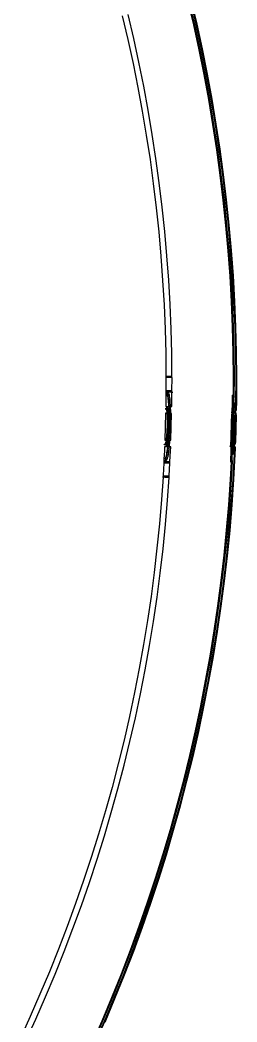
# Model space of a CAD drawing. Header units: millimetres. Extents: x 188.6 to 263.2, y 40.1 to 120.1.
# Drawn here: x 252.482 to 252.5049, y 57.3277 to 57.4341 of the extents above; entities that cross this region are included whole.
import ezdxf

# ---------------------------------------------------------------- set-up
doc = ezdxf.new("R2010")
doc.units = ezdxf.units.MM
doc.layers.add('ARQ', color=8, linetype='Continuous')

# ---------------------------------------------------------------- blocks, each defined once
blk = doc.blocks.new('arq-3pav')
at = {"layer": 'ARQ'}
for p, q in [((47.49193, 17.17678), (47.49131, 17.17941)), ((47.49138, 17.17943), (47.492, 17.1768)), ((47.49154, 17.17946), (47.49215, 17.17683)), ((47.49162, 17.17949), (47.49224, 17.17685)), ((47.49228, 17.17686), (47.49166, 17.17949)), ((47.48558, 17.17535), (47.48499, 17.17788)), ((47.48436, 17.17773), (47.48495, 17.17521)), ((47.4925, 17.17414), (47.49193, 17.17678)), ((47.492, 17.1768), (47.49257, 17.17416)), ((47.49215, 17.17683), (47.49273, 17.17419)), ((47.49224, 17.17685), (47.49219, 17.17684)), ((47.49219, 17.17684), (47.49276, 17.1742)), ((47.49285, 17.17422), (47.49228, 17.17686)), ((47.48495, 17.17521), (47.4855, 17.17268)), ((47.48613, 17.17281), (47.48558, 17.17535)), ((47.49303, 17.1715), (47.4925, 17.17414)), ((47.49257, 17.17416), (47.4931, 17.17151)), ((47.49273, 17.17419), (47.49326, 17.17154)), ((47.49276, 17.1742), (47.49329, 17.17155)), ((47.49338, 17.17156), (47.49285, 17.17422)), ((47.4855, 17.17268), (47.48601, 17.17014)), ((47.48664, 17.17026), (47.48613, 17.17281)), ((47.49352, 17.16884), (47.49303, 17.1715)), ((47.4931, 17.17151), (47.49359, 17.16885)), ((47.49326, 17.17154), (47.49375, 17.16888)), ((47.49329, 17.17155), (47.49379, 17.16889)), ((47.49387, 17.1689), (47.49338, 17.17156)), ((47.48601, 17.17014), (47.48648, 17.1676)), ((47.48711, 17.16771), (47.48664, 17.17026)), ((47.49397, 17.16618), (47.49352, 17.16884)), ((47.49359, 17.16885), (47.49404, 17.16619)), ((47.49375, 17.16888), (47.4942, 17.16621)), ((47.49379, 17.16889), (47.49423, 17.16622)), ((47.49432, 17.16623), (47.49387, 17.1689)), ((47.48648, 17.1676), (47.48691, 17.16505)), ((47.48754, 17.16515), (47.48711, 17.16771)), ((47.49438, 17.16351), (47.49397, 17.16618)), ((47.49404, 17.16619), (47.49445, 17.16352)), ((47.4942, 17.16621), (47.4946, 17.16354)), ((47.49423, 17.16622), (47.49464, 17.16355)), ((47.49473, 17.16356), (47.49432, 17.16623)), ((47.48691, 17.16505), (47.4873, 17.16249)), ((47.48793, 17.16258), (47.48754, 17.16515)), ((47.49474, 17.16083), (47.49438, 17.16351)), ((47.49445, 17.16352), (47.49481, 17.16084)), ((47.4946, 17.16354), (47.49497, 17.16086)), ((47.49464, 17.16355), (47.49501, 17.16087)), ((47.49509, 17.16088), (47.49473, 17.16356)), ((47.4873, 17.16249), (47.48765, 17.15992)), ((47.48828, 17.16), (47.48793, 17.16258)), ((47.49506, 17.15815), (47.49474, 17.16083)), ((47.49481, 17.16084), (47.49514, 17.15816)), ((47.49497, 17.16086), (47.49529, 17.15818)), ((47.49501, 17.16087), (47.49533, 17.15818)), ((47.49542, 17.15819), (47.49509, 17.16088)), ((47.48765, 17.15992), (47.48796, 17.15735)), ((47.4886, 17.15742), (47.48828, 17.16)), ((47.49534, 17.15547), (47.49506, 17.15815)), ((47.49514, 17.15816), (47.49542, 17.15547)), ((47.49529, 17.15818), (47.49557, 17.15549)), ((47.49533, 17.15818), (47.49561, 17.15549)), ((47.4957, 17.1555), (47.49542, 17.15819)), ((47.48796, 17.15735), (47.48823, 17.15478)), ((47.48887, 17.15484), (47.4886, 17.15742)), ((47.49558, 17.15278), (47.49534, 17.15547)), ((47.49542, 17.15547), (47.49565, 17.15278)), ((47.49557, 17.15549), (47.49581, 17.1528)), ((47.49561, 17.15549), (47.49585, 17.1528)), ((47.49594, 17.15281), (47.4957, 17.1555)), ((47.48823, 17.15478), (47.48845, 17.1522)), ((47.4891, 17.15225), (47.48887, 17.15484)), ((47.48928, 17.14966), (47.4891, 17.15225)), ((47.49578, 17.15009), (47.49558, 17.15278)), ((47.49565, 17.15278), (47.49585, 17.15009)), ((47.49581, 17.1528), (47.49601, 17.1501)), ((47.49585, 17.1528), (47.49605, 17.1501)), ((47.49614, 17.15011), (47.49594, 17.15281)), ((47.48845, 17.1522), (47.48864, 17.14962)), ((47.49629, 17.14741), (47.49614, 17.15011)), ((47.48864, 17.14962), (47.48879, 17.14704)), ((47.48943, 17.14707), (47.48928, 17.14966)), ((47.49593, 17.14739), (47.49578, 17.15009)), ((47.49585, 17.15009), (47.49601, 17.14739)), ((47.49601, 17.1501), (47.49616, 17.1474)), ((47.49605, 17.1501), (47.4962, 17.1474)), ((47.48879, 17.14704), (47.4889, 17.14445)), ((47.48954, 17.14447), (47.48943, 17.14707)), ((47.49605, 17.14469), (47.49593, 17.14739)), ((47.49601, 17.14739), (47.49612, 17.14469)), ((47.49616, 17.1474), (47.49628, 17.1447)), ((47.4962, 17.1474), (47.49632, 17.1447)), ((47.4964, 17.1447), (47.49629, 17.14741)), ((47.4889, 17.14445), (47.48896, 17.14186)), ((47.48961, 17.14188), (47.48954, 17.14447)), ((47.49612, 17.14199), (47.49605, 17.14469)), ((47.49612, 17.14469), (47.49619, 17.14199)), ((47.49628, 17.1447), (47.49635, 17.142)), ((47.49632, 17.1447), (47.49638, 17.142)), ((47.49647, 17.142), (47.4964, 17.1447)), ((47.48896, 17.14186), (47.48899, 17.13949)), ((47.48963, 17.13947), (47.48961, 17.14188)), ((47.49614, 17.13929), (47.49612, 17.14199)), ((47.49619, 17.14199), (47.49622, 17.13929)), ((47.49635, 17.142), (47.49638, 17.13929)), ((47.49638, 17.142), (47.49641, 17.13929)), ((47.4965, 17.13929), (47.49647, 17.142)), ((47.48894, 17.13949), (47.48899, 17.13949)), ((47.48899, 17.13949), (47.48899, 17.13944)), ((47.48899, 17.13949), (47.48963, 17.13947)), ((47.48963, 17.13942), (47.48963, 17.13947)), ((47.48899, 17.13927), (47.48898, 17.13797)), ((47.48899, 17.13944), (47.48963, 17.13942)), ((47.48899, 17.13944), (47.48899, 17.13931)), ((47.48964, 17.13929), (47.48899, 17.13931)), ((47.48899, 17.13931), (47.48899, 17.13927)), ((47.48964, 17.13929), (47.48963, 17.13942)), ((47.48963, 17.13795), (47.48964, 17.13928)), ((47.48964, 17.13928), (47.48964, 17.13929)), ((47.49616, 17.13742), (47.49614, 17.13929)), ((47.49622, 17.13929), (47.49619, 17.13737)), ((47.49638, 17.13929), (47.49636, 17.13659)), ((47.49641, 17.13929), (47.4964, 17.13659)), ((47.49649, 17.13659), (47.4965, 17.13929)), ((47.48898, 17.13797), (47.48963, 17.13795)), ((47.48898, 17.13797), (47.48898, 17.13783)), ((47.48898, 17.13783), (47.48898, 17.13779)), ((47.48963, 17.13782), (47.48898, 17.13783)), ((47.48898, 17.13779), (47.48898, 17.13776)), ((47.48898, 17.13779), (47.48957, 17.13777)), ((47.48923, 17.13767), (47.48898, 17.13776)), ((47.48898, 17.13776), (47.48898, 17.13767)), ((47.48898, 17.13767), (47.48898, 17.13752)), ((47.4891, 17.13763), (47.48898, 17.13767)), ((47.48898, 17.13752), (47.48898, 17.13669)), ((47.48898, 17.13752), (47.48905, 17.1375)), ((47.48905, 17.1375), (47.48908, 17.13748)), ((47.48908, 17.13748), (47.48911, 17.13744)), ((47.48913, 17.13761), (47.4891, 17.13763)), ((47.48911, 17.13744), (47.48913, 17.13738)), ((47.48916, 17.13757), (47.48913, 17.13761)), ((47.48913, 17.13738), (47.48916, 17.13729)), ((47.48918, 17.13751), (47.48916, 17.13757)), ((47.48921, 17.13741), (47.48918, 17.13751)), ((47.48924, 17.1373), (47.48921, 17.13741)), ((47.48926, 17.13766), (47.48923, 17.13767)), ((47.48929, 17.13762), (47.48926, 17.13766)), ((47.48932, 17.13755), (47.48929, 17.13762)), ((47.48935, 17.13746), (47.48932, 17.13755)), ((47.48937, 17.13734), (47.48935, 17.13746)), ((47.48939, 17.13719), (47.48937, 17.13734)), ((47.48957, 17.13777), (47.48963, 17.13777)), ((47.48962, 17.13668), (47.48963, 17.13777)), ((47.48963, 17.13782), (47.48963, 17.13795)), ((47.48963, 17.13777), (47.48963, 17.13782)), ((47.48963, 17.13777), (47.48973, 17.13777)), ((47.49603, 17.13746), (47.49602, 17.13742)), ((47.49602, 17.13742), (47.49602, 17.13735)), ((47.49602, 17.13735), (47.49602, 17.13726)), ((47.49603, 17.13747), (47.49603, 17.13746)), ((47.49614, 17.13735), (47.49603, 17.13746)), ((47.49616, 17.13733), (47.49614, 17.13735)), ((47.49616, 17.13742), (47.49616, 17.13741)), ((47.49616, 17.13741), (47.49616, 17.13737)), ((47.49616, 17.13741), (47.49619, 17.13737)), ((47.49616, 17.13737), (47.49616, 17.13733)), ((47.49619, 17.13737), (47.4962, 17.13729)), ((47.48898, 17.13669), (47.48897, 17.13625)), ((47.48916, 17.13729), (47.48918, 17.13717)), ((47.48918, 17.13717), (47.4892, 17.13704)), ((47.4892, 17.13704), (47.48922, 17.13688)), ((47.48922, 17.13688), (47.48924, 17.13669)), ((47.48926, 17.13715), (47.48924, 17.1373)), ((47.48924, 17.13669), (47.48926, 17.13649)), ((47.48928, 17.13699), (47.48926, 17.13715)), ((47.48926, 17.13649), (47.48927, 17.13627)), ((47.48927, 17.13627), (47.48927, 17.13624)), ((47.4893, 17.1368), (47.48928, 17.13699)), ((47.48931, 17.13659), (47.4893, 17.1368)), ((47.48933, 17.13636), (47.48931, 17.13659)), ((47.48933, 17.13624), (47.48933, 17.13636)), ((47.48942, 17.13703), (47.48939, 17.13719)), ((47.48943, 17.13683), (47.48942, 17.13703)), ((47.48945, 17.13662), (47.48943, 17.13683)), ((47.48947, 17.13639), (47.48945, 17.13662)), ((47.48947, 17.13623), (47.48947, 17.13639)), ((47.48961, 17.13623), (47.48962, 17.13668)), ((47.496, 17.13643), (47.49599, 17.1362)), ((47.49601, 17.13683), (47.496, 17.13664)), ((47.496, 17.13664), (47.496, 17.13643)), ((47.49602, 17.13714), (47.49601, 17.13683)), ((47.49602, 17.13726), (47.49602, 17.13714)), ((47.49613, 17.13639), (47.49612, 17.13616)), ((47.49614, 17.13679), (47.49613, 17.1366)), ((47.49613, 17.1366), (47.49613, 17.13639)), ((47.49615, 17.13709), (47.49614, 17.13679)), ((47.49616, 17.1373), (47.49615, 17.13721)), ((47.49615, 17.13721), (47.49615, 17.13709)), ((47.49616, 17.13733), (47.49616, 17.1373)), ((47.4962, 17.13729), (47.49616, 17.13733)), ((47.49618, 17.13644), (47.49617, 17.13643)), ((47.49617, 17.13636), (47.49617, 17.13643)), ((47.49617, 17.13633), (47.49617, 17.13636)), ((47.49617, 17.13632), (47.49617, 17.13633)), ((47.49617, 17.13629), (47.49617, 17.13632)), ((47.49617, 17.13629), (47.49617, 17.13626)), ((47.49618, 17.13668), (47.49619, 17.13681)), ((47.49618, 17.13662), (47.49618, 17.13668)), ((47.49618, 17.13668), (47.4962, 17.13659)), ((47.49618, 17.13662), (47.49618, 17.1365)), ((47.49618, 17.1365), (47.49618, 17.13646)), ((47.49618, 17.13646), (47.49618, 17.13644)), ((47.4962, 17.13717), (47.49619, 17.13711)), ((47.49619, 17.1371), (47.49619, 17.13711)), ((47.49619, 17.13708), (47.49619, 17.13711)), ((47.49619, 17.13706), (47.49619, 17.1371)), ((47.49619, 17.13706), (47.49619, 17.13708)), ((47.49619, 17.137), (47.49619, 17.13706)), ((47.49619, 17.13697), (47.49619, 17.137)), ((47.49619, 17.13697), (47.49619, 17.13692)), ((47.49619, 17.1369), (47.49619, 17.13692)), ((47.49619, 17.13683), (47.49619, 17.1369)), ((47.49619, 17.13683), (47.49619, 17.13681)), ((47.4962, 17.13659), (47.49619, 17.13604)), ((47.4962, 17.13728), (47.4962, 17.13729)), ((47.4962, 17.13724), (47.4962, 17.13728)), ((47.4962, 17.13717), (47.4962, 17.13724)), ((47.49629, 17.13659), (47.49628, 17.13603)), ((47.49636, 17.13659), (47.49629, 17.13659)), ((47.4964, 17.13659), (47.49639, 17.13603)), ((47.49648, 17.13603), (47.49649, 17.13659)), ((47.48895, 17.13553), (47.48887, 17.13267)), ((47.48902, 17.13598), (47.48892, 17.13598)), ((47.48892, 17.13598), (47.48905, 17.13593)), ((47.48892, 17.13598), (47.48906, 17.13591)), ((47.48912, 17.13553), (47.48895, 17.13553)), ((47.48897, 17.13625), (47.48902, 17.13624)), ((47.48903, 17.13605), (47.48901, 17.13607)), ((47.48904, 17.13623), (47.48902, 17.13624)), ((47.48902, 17.13624), (47.48927, 17.13624)), ((47.48904, 17.13597), (47.48902, 17.13598)), ((47.48902, 17.1358), (47.4891, 17.13579)), ((47.48905, 17.136), (47.48903, 17.13605)), ((47.48904, 17.13623), (47.48924, 17.13597)), ((47.48906, 17.13598), (47.48904, 17.13597)), ((47.48905, 17.13593), (47.48904, 17.13597)), ((47.48906, 17.13598), (47.48905, 17.136)), ((47.48905, 17.13593), (47.48907, 17.13592)), ((47.48905, 17.13593), (47.48906, 17.13591)), ((47.48907, 17.13592), (47.48906, 17.13598)), ((47.48911, 17.13598), (47.48906, 17.13598)), ((47.48906, 17.13591), (47.48907, 17.13592)), ((47.48907, 17.13588), (47.48906, 17.13591)), ((47.48907, 17.13592), (47.48908, 17.13588)), ((47.48907, 17.13592), (47.4891, 17.1359)), ((47.48908, 17.13585), (47.48907, 17.13588)), ((47.48908, 17.13588), (47.48907, 17.13588)), ((47.4891, 17.1359), (47.48908, 17.13588)), ((47.48908, 17.13588), (47.48909, 17.13587)), ((47.48909, 17.13587), (47.48908, 17.13585)), ((47.48908, 17.13585), (47.48909, 17.13582)), ((47.48909, 17.13582), (47.48911, 17.1358)), ((47.4891, 17.13579), (47.48909, 17.13582)), ((47.4891, 17.1359), (47.48918, 17.13588)), ((47.48911, 17.1358), (47.4891, 17.13579)), ((47.4891, 17.13575), (47.4891, 17.13579)), ((47.4891, 17.13579), (47.48911, 17.13579)), ((47.48911, 17.13569), (47.4891, 17.13575)), ((47.48911, 17.13598), (47.48917, 17.13593)), ((47.48911, 17.13598), (47.48924, 17.13597)), ((47.48911, 17.1358), (47.48911, 17.13579)), ((47.48923, 17.13579), (47.48911, 17.1358)), ((47.48911, 17.13579), (47.48913, 17.1357)), ((47.48911, 17.13579), (47.48915, 17.13578)), ((47.48912, 17.13562), (47.48911, 17.13569)), ((47.48912, 17.13553), (47.48912, 17.13562)), ((47.48913, 17.1355), (47.48912, 17.13553)), ((47.48915, 17.13552), (47.48912, 17.13553)), ((47.48913, 17.1357), (47.48914, 17.13558)), ((47.48913, 17.13547), (47.48913, 17.1355)), ((47.48914, 17.13535), (47.48913, 17.13547)), ((47.48914, 17.13558), (47.48915, 17.13552)), ((47.48914, 17.13515), (47.48914, 17.13535)), ((47.48915, 17.13578), (47.48924, 17.13576)), ((47.48915, 17.13552), (47.48916, 17.13543)), ((47.48928, 17.13552), (47.48915, 17.13552)), ((47.48916, 17.13543), (47.48917, 17.13526)), ((47.48917, 17.13593), (47.48925, 17.13595)), ((47.48917, 17.13526), (47.48918, 17.13508)), ((47.48918, 17.13588), (47.4892, 17.13587)), ((47.4892, 17.13587), (47.48922, 17.13583)), ((47.4892, 17.13587), (47.48935, 17.13586)), ((47.48922, 17.13583), (47.48923, 17.13579)), ((47.48923, 17.13579), (47.48924, 17.13576)), ((47.48925, 17.13579), (47.48923, 17.13579)), ((47.48925, 17.13595), (47.48924, 17.13597)), ((47.48928, 17.13597), (47.48924, 17.13597)), ((47.48924, 17.13576), (47.48926, 17.13567)), ((47.48924, 17.13576), (47.48928, 17.13575)), ((47.48926, 17.13594), (47.48925, 17.13595)), ((47.48929, 17.13579), (47.48925, 17.13579)), ((47.48926, 17.13594), (47.48927, 17.13595)), ((47.48926, 17.13567), (47.48927, 17.13555)), ((47.48927, 17.13624), (47.48928, 17.13604)), ((47.48927, 17.13624), (47.48933, 17.13624)), ((47.48927, 17.13595), (47.48928, 17.13595)), ((47.48927, 17.13555), (47.48928, 17.13552)), ((47.48928, 17.13604), (47.48928, 17.13597)), ((47.48928, 17.13597), (47.48934, 17.13597)), ((47.48928, 17.13597), (47.48928, 17.13595)), ((47.48928, 17.13595), (47.48934, 17.13593)), ((47.48929, 17.13579), (47.48928, 17.13595)), ((47.48929, 17.13579), (47.48928, 17.13575)), ((47.48928, 17.13575), (47.48935, 17.13577)), ((47.48928, 17.13575), (47.48929, 17.13553)), ((47.48929, 17.13553), (47.48928, 17.13552)), ((47.48928, 17.13552), (47.48929, 17.1354)), ((47.48935, 17.13579), (47.48929, 17.13579)), ((47.48929, 17.13553), (47.48929, 17.1354)), ((47.48931, 17.13552), (47.48929, 17.13553)), ((47.48929, 17.1354), (47.4893, 17.13525)), ((47.4893, 17.13525), (47.4893, 17.13524)), ((47.4893, 17.13524), (47.48931, 17.13506)), ((47.48935, 17.13552), (47.48931, 17.13552)), ((47.48934, 17.13612), (47.48933, 17.13624)), ((47.48933, 17.13624), (47.48947, 17.13623)), ((47.48934, 17.13597), (47.48934, 17.13612)), ((47.48934, 17.13593), (47.48943, 17.13597)), ((47.48934, 17.13593), (47.48934, 17.13597)), ((47.48934, 17.13597), (47.48943, 17.13597)), ((47.48934, 17.13593), (47.48942, 17.13591)), ((47.48935, 17.13587), (47.48934, 17.13593)), ((47.48935, 17.13586), (47.48935, 17.13587)), ((47.48935, 17.13579), (47.48935, 17.13586)), ((47.48935, 17.13586), (47.48949, 17.13586)), ((47.48935, 17.13577), (47.48935, 17.13579)), ((47.48939, 17.13578), (47.48935, 17.13579)), ((47.48935, 17.13577), (47.48939, 17.13578)), ((47.48935, 17.13558), (47.48935, 17.13577)), ((47.48935, 17.13552), (47.48935, 17.13558)), ((47.48936, 17.1353), (47.48935, 17.13552)), ((47.48949, 17.13551), (47.48935, 17.13552)), ((47.48936, 17.135), (47.48936, 17.1353)), ((47.48939, 17.13578), (47.48949, 17.13578)), ((47.48942, 17.13591), (47.48948, 17.13591)), ((47.48948, 17.13596), (47.48943, 17.13597)), ((47.48948, 17.13615), (47.48947, 17.13623)), ((47.48947, 17.13623), (47.48961, 17.13623)), ((47.48948, 17.13596), (47.48948, 17.13615)), ((47.4895, 17.13596), (47.48948, 17.13596)), ((47.48948, 17.13591), (47.48948, 17.13596)), ((47.48949, 17.13588), (47.48948, 17.13591)), ((47.48949, 17.13586), (47.48949, 17.13588)), ((47.48949, 17.13578), (47.48949, 17.13586)), ((47.48949, 17.1356), (47.48949, 17.13578)), ((47.48949, 17.13578), (47.4895, 17.13578)), ((47.48949, 17.13551), (47.48949, 17.1356)), ((47.48949, 17.13531), (47.48949, 17.13551)), ((47.48959, 17.13551), (47.48949, 17.13551)), ((47.4895, 17.13501), (47.48949, 17.13531)), ((47.48951, 17.13265), (47.48959, 17.13551)), ((47.49596, 17.13534), (47.49597, 17.13541)), ((47.49596, 17.13533), (47.49596, 17.13534)), ((47.49596, 17.13533), (47.4961, 17.13532)), ((47.49596, 17.1352), (47.49596, 17.13533)), ((47.49598, 17.13573), (47.49597, 17.13569)), ((47.49597, 17.13567), (47.49597, 17.13569)), ((47.49597, 17.13563), (47.49597, 17.13567)), ((47.49597, 17.13567), (47.49611, 17.13567)), ((47.49597, 17.13559), (47.49597, 17.13563)), ((47.49597, 17.13559), (47.49611, 17.1356)), ((47.49597, 17.13556), (47.49597, 17.13559)), ((47.49597, 17.13556), (47.49597, 17.13541)), ((47.49599, 17.1362), (47.49598, 17.13604)), ((47.49598, 17.13604), (47.49598, 17.13602)), ((47.49598, 17.13604), (47.49612, 17.13604)), ((47.49598, 17.13602), (47.49598, 17.13595)), ((47.49598, 17.13602), (47.49612, 17.1359)), ((47.49598, 17.13595), (47.49598, 17.13585)), ((47.49606, 17.13578), (47.49598, 17.13585)), ((47.49598, 17.13585), (47.49598, 17.13578)), ((47.49598, 17.13578), (47.49598, 17.13573)), ((47.49606, 17.13578), (47.49598, 17.13578)), ((47.49598, 17.13573), (47.49611, 17.13571)), ((47.49611, 17.13573), (47.49606, 17.13578)), ((47.49611, 17.13577), (47.49606, 17.13578)), ((47.49617, 17.13532), (47.49609, 17.13246)), ((47.49609, 17.1351), (47.4961, 17.13523)), ((47.4961, 17.1355), (47.49611, 17.1356)), ((47.4961, 17.13538), (47.4961, 17.1355)), ((47.4961, 17.13532), (47.4961, 17.13538)), ((47.4961, 17.13532), (47.49614, 17.13533)), ((47.4961, 17.13523), (47.4961, 17.13532)), ((47.49612, 17.1359), (47.49611, 17.13577)), ((47.49611, 17.13577), (47.49616, 17.13577)), ((47.49611, 17.13577), (47.49611, 17.13573)), ((47.49611, 17.13571), (47.49611, 17.13573)), ((47.49611, 17.13571), (47.49615, 17.13572)), ((47.49611, 17.13567), (47.49611, 17.13571)), ((47.49611, 17.13567), (47.49615, 17.13568)), ((47.49611, 17.1356), (47.49611, 17.13567)), ((47.49615, 17.13559), (47.49611, 17.1356)), ((47.49612, 17.13616), (47.49612, 17.13604)), ((47.49612, 17.13604), (47.49612, 17.13592)), ((47.49616, 17.13604), (47.49612, 17.13604)), ((47.49612, 17.13592), (47.49612, 17.1359)), ((47.49612, 17.1359), (47.49616, 17.13586)), ((47.49615, 17.13572), (47.49613, 17.13569)), ((47.49613, 17.13569), (47.49615, 17.13569)), ((47.49614, 17.13538), (47.49615, 17.1354)), ((47.49614, 17.13536), (47.49614, 17.13538)), ((47.49614, 17.13533), (47.49614, 17.13536)), ((47.49614, 17.13533), (47.49614, 17.1353)), ((47.49614, 17.13533), (47.49617, 17.13532)), ((47.49614, 17.1353), (47.49614, 17.1352)), ((47.49615, 17.13572), (47.49616, 17.13574)), ((47.49615, 17.13572), (47.49615, 17.13569)), ((47.49615, 17.13568), (47.49622, 17.13569)), ((47.49615, 17.13569), (47.49622, 17.13569)), ((47.49615, 17.13569), (47.49615, 17.13568)), ((47.49627, 17.13565), (47.49615, 17.13568)), ((47.49615, 17.13563), (47.49615, 17.13568)), ((47.49615, 17.13562), (47.49615, 17.13563)), ((47.49615, 17.13559), (47.49615, 17.13563)), ((47.49615, 17.13562), (47.49615, 17.13559)), ((47.49615, 17.13559), (47.49623, 17.13558)), ((47.49615, 17.13559), (47.49615, 17.13556)), ((47.49615, 17.13556), (47.49615, 17.13554)), ((47.49615, 17.13553), (47.49615, 17.13554)), ((47.49615, 17.1355), (47.49615, 17.13553)), ((47.49615, 17.13548), (47.49615, 17.1355)), ((47.49615, 17.13546), (47.49615, 17.13548)), ((47.49615, 17.13543), (47.49615, 17.13546)), ((47.49615, 17.1354), (47.49615, 17.13543)), ((47.49616, 17.13608), (47.49617, 17.13609)), ((47.49616, 17.13608), (47.49616, 17.13604)), ((47.49616, 17.13602), (47.49616, 17.13604)), ((47.49619, 17.13604), (47.49616, 17.13604)), ((47.49616, 17.136), (47.49616, 17.13602)), ((47.49616, 17.13597), (47.49616, 17.136)), ((47.49616, 17.13596), (47.49616, 17.13597)), ((47.49616, 17.13593), (47.49616, 17.13596)), ((47.49616, 17.13589), (47.49616, 17.13593)), ((47.49616, 17.13586), (47.49616, 17.13589)), ((47.49616, 17.13586), (47.49616, 17.13584)), ((47.49616, 17.13584), (47.49616, 17.13581)), ((47.49616, 17.13581), (47.49618, 17.13584)), ((47.49616, 17.1358), (47.49616, 17.13581)), ((47.49616, 17.13577), (47.49616, 17.1358)), ((47.49616, 17.13577), (47.4962, 17.13577)), ((47.49616, 17.13577), (47.49616, 17.13575)), ((47.49616, 17.13577), (47.49616, 17.13574)), ((47.49616, 17.13575), (47.49616, 17.13574)), ((47.49617, 17.13626), (47.49617, 17.13624)), ((47.49617, 17.13624), (47.49617, 17.13622)), ((47.49617, 17.13622), (47.49617, 17.13619)), ((47.49617, 17.13619), (47.49617, 17.13617)), ((47.49617, 17.13613), (47.49617, 17.13617)), ((47.49617, 17.13611), (47.49617, 17.13613)), ((47.49617, 17.13609), (47.49617, 17.13611)), ((47.49626, 17.13584), (47.49618, 17.13584)), ((47.4962, 17.13577), (47.49627, 17.13579)), ((47.49621, 17.13573), (47.4962, 17.13577)), ((47.49623, 17.1357), (47.49621, 17.13573)), ((47.4963, 17.13532), (47.49621, 17.13246)), ((47.49623, 17.1357), (47.49622, 17.13569)), ((47.49623, 17.1357), (47.49631, 17.13572)), ((47.49623, 17.13558), (47.49626, 17.13558)), ((47.49627, 17.13593), (47.49626, 17.13584)), ((47.49627, 17.13563), (47.49626, 17.13558)), ((47.49626, 17.13558), (47.49629, 17.13547)), ((47.49633, 17.13554), (47.49626, 17.13558)), ((47.49628, 17.13603), (47.49627, 17.13593)), ((47.49627, 17.13579), (47.49634, 17.13581)), ((47.49638, 17.13558), (47.49627, 17.13565)), ((47.49636, 17.13557), (47.49627, 17.13563)), ((47.49629, 17.13547), (47.4963, 17.13532)), ((47.49637, 17.13532), (47.49629, 17.13246)), ((47.49631, 17.13572), (47.49638, 17.13576)), ((47.49636, 17.13557), (47.49633, 17.13554)), ((47.49633, 17.13554), (47.49636, 17.13544)), ((47.49636, 17.13587), (47.49634, 17.13581)), ((47.49638, 17.13595), (47.49636, 17.13587)), ((47.49638, 17.13558), (47.49636, 17.13557)), ((47.49636, 17.13544), (47.49637, 17.13532)), ((47.49639, 17.13603), (47.49638, 17.13595)), ((47.49638, 17.13576), (47.49643, 17.13583)), ((47.49644, 17.13547), (47.49638, 17.13558)), ((47.49638, 17.13245), (47.49646, 17.13531)), ((47.49643, 17.13583), (47.49646, 17.13592)), ((47.49646, 17.13531), (47.49644, 17.13547)), ((47.49646, 17.13592), (47.49648, 17.13603)), ((47.48915, 17.13493), (47.48914, 17.13515)), ((47.48914, 17.13409), (47.48915, 17.13443)), ((47.48915, 17.1347), (47.48915, 17.13493)), ((47.48915, 17.13443), (47.48915, 17.1347)), ((47.48918, 17.13508), (47.48918, 17.13488)), ((47.48918, 17.13488), (47.48918, 17.13466)), ((47.48918, 17.13466), (47.48918, 17.13441)), ((47.48918, 17.13441), (47.48918, 17.13409)), ((47.48929, 17.13439), (47.48927, 17.13379)), ((47.4893, 17.13468), (47.48929, 17.13439)), ((47.48931, 17.13506), (47.4893, 17.13497)), ((47.4893, 17.13497), (47.4893, 17.13468)), ((47.4893, 17.13497), (47.48931, 17.13486)), ((47.48931, 17.13486), (47.48931, 17.13465)), ((47.48931, 17.13465), (47.48931, 17.1344)), ((47.48931, 17.1344), (47.48931, 17.13409)), ((47.48934, 17.13409), (47.48935, 17.1344)), ((47.48935, 17.1347), (47.48936, 17.135)), ((47.48935, 17.1344), (47.48935, 17.1347)), ((47.48948, 17.13408), (47.48949, 17.1344)), ((47.48949, 17.13471), (47.4895, 17.13501)), ((47.48949, 17.1344), (47.48949, 17.13471)), ((47.49592, 17.1339), (47.49593, 17.13421)), ((47.49593, 17.13421), (47.49594, 17.13445)), ((47.49594, 17.13452), (47.49595, 17.13482)), ((47.49594, 17.13445), (47.49594, 17.13452)), ((47.49595, 17.13486), (47.49596, 17.13504)), ((47.49595, 17.13482), (47.49595, 17.13486)), ((47.49596, 17.13512), (47.49596, 17.1352)), ((47.49596, 17.13504), (47.49596, 17.13512)), ((47.49606, 17.13389), (47.49607, 17.13421)), ((47.49607, 17.13446), (47.49608, 17.13451)), ((47.49607, 17.13421), (47.49607, 17.13446)), ((47.49608, 17.13481), (47.49609, 17.13488)), ((47.49608, 17.13451), (47.49608, 17.13481)), ((47.49609, 17.13506), (47.49609, 17.1351)), ((47.49609, 17.13488), (47.49609, 17.13506)), ((47.49609, 17.13359), (47.49611, 17.13419)), ((47.49612, 17.13438), (47.49611, 17.13427)), ((47.49611, 17.13423), (47.49611, 17.13427)), ((47.49611, 17.13423), (47.49611, 17.13419)), ((47.49613, 17.13473), (47.49612, 17.13469)), ((47.49612, 17.13469), (47.49612, 17.13463)), ((47.49612, 17.13463), (47.49612, 17.13459)), ((47.49612, 17.13459), (47.49612, 17.13458)), ((47.49612, 17.13458), (47.49612, 17.13456)), ((47.49612, 17.1345), (47.49612, 17.13456)), ((47.49612, 17.13448), (47.49612, 17.1345)), ((47.49612, 17.13448), (47.49612, 17.13445)), ((47.49612, 17.13445), (47.49612, 17.13442)), ((47.49612, 17.13442), (47.49612, 17.13438)), ((47.49614, 17.13518), (47.49613, 17.13504)), ((47.49613, 17.13504), (47.49613, 17.13499)), ((47.49613, 17.13495), (47.49613, 17.13499)), ((47.49613, 17.13489), (47.49613, 17.13495)), ((47.49613, 17.13489), (47.49613, 17.13486)), ((47.49613, 17.13481), (47.49613, 17.13486)), ((47.49613, 17.13477), (47.49613, 17.13481)), ((47.49613, 17.13477), (47.49613, 17.13473)), ((47.49614, 17.13518), (47.49614, 17.1352)), ((47.48908, 17.13304), (47.4891, 17.13326)), ((47.4891, 17.13326), (47.48912, 17.13348)), ((47.48912, 17.13311), (47.4891, 17.13292)), ((47.48912, 17.13348), (47.48913, 17.13375)), ((47.48914, 17.13331), (47.48912, 17.13311)), ((47.48913, 17.13375), (47.48914, 17.13409)), ((47.48915, 17.13352), (47.48914, 17.13331)), ((47.48916, 17.13377), (47.48915, 17.13352)), ((47.48918, 17.13409), (47.48916, 17.13377)), ((47.48925, 17.13312), (47.48923, 17.13294)), ((47.48926, 17.1335), (47.48925, 17.13321)), ((47.48927, 17.13332), (47.48925, 17.13321)), ((47.48925, 17.13321), (47.48925, 17.13312)), ((47.48927, 17.13379), (47.48926, 17.1335)), ((47.48928, 17.13353), (47.48927, 17.13332)), ((47.48929, 17.13377), (47.48928, 17.13353)), ((47.48931, 17.13409), (47.48929, 17.13377)), ((47.48929, 17.13288), (47.4893, 17.13317)), ((47.4893, 17.13317), (47.48932, 17.13347)), ((47.48932, 17.13347), (47.48933, 17.13378)), ((47.48933, 17.13378), (47.48934, 17.13409)), ((47.48942, 17.13286), (47.48944, 17.13315)), ((47.48944, 17.13315), (47.48946, 17.13346)), ((47.48946, 17.13346), (47.48947, 17.13377)), ((47.48947, 17.13377), (47.48948, 17.13408)), ((47.4959, 17.13297), (47.49591, 17.13328)), ((47.49591, 17.13358), (47.49592, 17.1339)), ((47.49591, 17.13334), (47.49591, 17.13358)), ((47.49591, 17.13328), (47.49591, 17.13334)), ((47.49603, 17.13298), (47.49604, 17.13328)), ((47.49604, 17.13333), (47.49605, 17.13357)), ((47.49604, 17.13328), (47.49604, 17.13333)), ((47.49605, 17.13357), (47.49606, 17.13389)), ((47.49609, 17.1333), (47.49608, 17.13328)), ((47.49608, 17.13323), (47.49608, 17.13328)), ((47.49608, 17.13323), (47.49608, 17.13321)), ((47.49608, 17.13321), (47.49608, 17.1332)), ((47.49608, 17.1332), (47.49608, 17.13317)), ((47.49608, 17.13311), (47.49608, 17.13317)), ((47.49608, 17.13306), (47.49608, 17.13311)), ((47.49609, 17.13359), (47.49609, 17.13355)), ((47.49609, 17.13344), (47.49609, 17.13355)), ((47.49609, 17.1334), (47.49609, 17.13344)), ((47.49609, 17.13337), (47.49609, 17.1334)), ((47.49609, 17.13333), (47.49609, 17.13337)), ((47.49609, 17.13333), (47.49609, 17.1333)), ((47.48877, 17.13223), (47.48881, 17.13222)), ((47.48894, 17.13226), (47.48881, 17.13222)), ((47.48881, 17.13222), (47.48891, 17.13222)), ((47.48887, 17.13267), (47.48904, 17.13266)), ((47.4889, 17.13213), (47.48892, 17.13215)), ((47.48891, 17.13222), (47.48893, 17.13222)), ((47.489, 17.1324), (47.48892, 17.1324)), ((47.48913, 17.13222), (47.48892, 17.13197)), ((47.48892, 17.13215), (47.48894, 17.13219)), ((47.48893, 17.13222), (47.48894, 17.13226)), ((47.48893, 17.13222), (47.48895, 17.13222)), ((47.48897, 17.13228), (47.48894, 17.13226)), ((47.48894, 17.13226), (47.48895, 17.13228)), ((47.48894, 17.13219), (47.48895, 17.13222)), ((47.48895, 17.13228), (47.48896, 17.13231)), ((47.48895, 17.13222), (47.48897, 17.13228)), ((47.48895, 17.13222), (47.48901, 17.13222)), ((47.48896, 17.13231), (47.48898, 17.13234)), ((47.48896, 17.13231), (47.48898, 17.13231)), ((47.48898, 17.13231), (47.48897, 17.13228)), ((47.48897, 17.13228), (47.489, 17.1323)), ((47.48898, 17.13234), (47.48899, 17.13237)), ((47.48898, 17.13234), (47.48899, 17.13232)), ((47.48899, 17.13232), (47.48898, 17.13231)), ((47.48899, 17.13237), (47.489, 17.1324)), ((47.48901, 17.13239), (47.48899, 17.13237)), ((47.48899, 17.13232), (47.48902, 17.13231)), ((47.489, 17.13244), (47.48902, 17.1325)), ((47.489, 17.1324), (47.489, 17.13244)), ((47.48902, 17.1324), (47.489, 17.1324)), ((47.489, 17.1324), (47.48901, 17.13239)), ((47.489, 17.1323), (47.48902, 17.13231)), ((47.48902, 17.1324), (47.48901, 17.13239)), ((47.48901, 17.13239), (47.48914, 17.13239)), ((47.48907, 17.13226), (47.48901, 17.13222)), ((47.48913, 17.13222), (47.48901, 17.13222)), ((47.48902, 17.1325), (47.48903, 17.13257)), ((47.48904, 17.13249), (47.48902, 17.1324)), ((47.48906, 17.13241), (47.48902, 17.1324)), ((47.48902, 17.13231), (47.48908, 17.1323)), ((47.48903, 17.13257), (47.48904, 17.13266)), ((47.48904, 17.13266), (47.48905, 17.13269)), ((47.48904, 17.13266), (47.48907, 17.13266)), ((47.48906, 17.13261), (47.48904, 17.13249)), ((47.48905, 17.13272), (47.48906, 17.13284)), ((47.48905, 17.13269), (47.48905, 17.13272)), ((47.48906, 17.13284), (47.48908, 17.13304)), ((47.48907, 17.13266), (47.48906, 17.13261)), ((47.48915, 17.13242), (47.48906, 17.13241)), ((47.48908, 17.13275), (47.48907, 17.13266)), ((47.48907, 17.13266), (47.48919, 17.13266)), ((47.48916, 17.13225), (47.48907, 17.13226)), ((47.4891, 17.13292), (47.48908, 17.13275)), ((47.4891, 17.13232), (47.48908, 17.1323)), ((47.48912, 17.13236), (47.4891, 17.13232)), ((47.48918, 17.13231), (47.4891, 17.13232)), ((47.48914, 17.13239), (47.48912, 17.13236)), ((47.48916, 17.13225), (47.48913, 17.13222)), ((47.48917, 17.13221), (47.48913, 17.13222)), ((47.48915, 17.13242), (47.48914, 17.13239)), ((47.48914, 17.13239), (47.48915, 17.13239)), ((47.48917, 17.13252), (47.48915, 17.13242)), ((47.48918, 17.13243), (47.48915, 17.13242)), ((47.48915, 17.13239), (47.48919, 17.13239)), ((47.48917, 17.13214), (47.48915, 17.13195)), ((47.48916, 17.13223), (47.48916, 17.13225)), ((47.48918, 17.13224), (47.48916, 17.13223)), ((47.48919, 17.13264), (47.48917, 17.13252)), ((47.48918, 17.13224), (47.48917, 17.13221)), ((47.48917, 17.13221), (47.48917, 17.13214)), ((47.48923, 17.13221), (47.48917, 17.13221)), ((47.48921, 17.13265), (47.48918, 17.13243)), ((47.48918, 17.13243), (47.48919, 17.13239)), ((47.48925, 17.13241), (47.48918, 17.13243)), ((47.48919, 17.13239), (47.48918, 17.13231)), ((47.48924, 17.1323), (47.48918, 17.13231)), ((47.48918, 17.13231), (47.48918, 17.13224)), ((47.48924, 17.13225), (47.48918, 17.13224)), ((47.48921, 17.13278), (47.48919, 17.13266)), ((47.48919, 17.13266), (47.48919, 17.13264)), ((47.48919, 17.13266), (47.48921, 17.13265)), ((47.48919, 17.13239), (47.48925, 17.13239)), ((47.4892, 17.13195), (47.48922, 17.13206)), ((47.48923, 17.13293), (47.48921, 17.13278)), ((47.48921, 17.13278), (47.48921, 17.13265)), ((47.48921, 17.13265), (47.48923, 17.13266)), ((47.48922, 17.13206), (47.48923, 17.13221)), ((47.48923, 17.13294), (47.48923, 17.13293)), ((47.48923, 17.13266), (47.48927, 17.13266)), ((47.48923, 17.13221), (47.48924, 17.13225)), ((47.48932, 17.13221), (47.48923, 17.13221)), ((47.48924, 17.13232), (47.48925, 17.13239)), ((47.48924, 17.1323), (47.48924, 17.13232)), ((47.48924, 17.13225), (47.48924, 17.1323)), ((47.48938, 17.13229), (47.48924, 17.1323)), ((47.48932, 17.13226), (47.48924, 17.13225)), ((47.48932, 17.13221), (47.48924, 17.13225)), ((47.48925, 17.13241), (47.48927, 17.13259)), ((47.48929, 17.1324), (47.48925, 17.13241)), ((47.48925, 17.13239), (47.48925, 17.13241)), ((47.48925, 17.13239), (47.48929, 17.1324)), ((47.48927, 17.13266), (47.48929, 17.13288)), ((47.48927, 17.13259), (47.48927, 17.13266)), ((47.48927, 17.13266), (47.48941, 17.13265)), ((47.48939, 17.13239), (47.48929, 17.1324)), ((47.48938, 17.13226), (47.48932, 17.13226)), ((47.48932, 17.13221), (47.48937, 17.13221)), ((47.48935, 17.13194), (47.48936, 17.13203)), ((47.48936, 17.13203), (47.48937, 17.13221)), ((47.48937, 17.13221), (47.48938, 17.13226)), ((47.48937, 17.13221), (47.4894, 17.13221)), ((47.48938, 17.13229), (47.48939, 17.13239)), ((47.48938, 17.13226), (47.48938, 17.13229)), ((47.48939, 17.13239), (47.4894, 17.13257)), ((47.4894, 17.13239), (47.48939, 17.13239)), ((47.4894, 17.13257), (47.48941, 17.13265)), ((47.48941, 17.13265), (47.48942, 17.13286)), ((47.48941, 17.13265), (47.48951, 17.13265)), ((47.49577, 17.13202), (47.49583, 17.13207)), ((47.49577, 17.13202), (47.49587, 17.13202)), ((47.49583, 17.13207), (47.49587, 17.13211)), ((47.49587, 17.13207), (47.49583, 17.13207)), ((47.49587, 17.1322), (47.49588, 17.13224)), ((47.49587, 17.13217), (47.49587, 17.1322)), ((47.49601, 17.13219), (47.49587, 17.1322)), ((47.49587, 17.13212), (47.49587, 17.13217)), ((47.49587, 17.13211), (47.49587, 17.13212)), ((47.49601, 17.13212), (47.49587, 17.13211)), ((47.49587, 17.13211), (47.49587, 17.13207)), ((47.49587, 17.13207), (47.49587, 17.13202)), ((47.496, 17.13206), (47.49587, 17.13207)), ((47.49587, 17.13202), (47.49587, 17.13194)), ((47.49587, 17.13202), (47.49595, 17.13201)), ((47.49587, 17.13194), (47.49595, 17.13201)), ((47.49588, 17.13259), (47.49589, 17.13267)), ((47.49588, 17.13259), (47.49588, 17.13247)), ((47.49588, 17.13245), (47.49588, 17.13247)), ((47.49602, 17.13246), (47.49588, 17.13247)), ((47.49588, 17.13239), (47.49588, 17.13245)), ((47.49588, 17.13224), (47.49588, 17.13239)), ((47.49589, 17.13276), (47.4959, 17.13294)), ((47.49589, 17.13267), (47.49589, 17.13276)), ((47.4959, 17.13294), (47.4959, 17.13297)), ((47.49595, 17.13201), (47.496, 17.13206)), ((47.49595, 17.13201), (47.496, 17.13202)), ((47.496, 17.13207), (47.49601, 17.13212)), ((47.496, 17.13206), (47.496, 17.13207)), ((47.496, 17.13206), (47.496, 17.13202)), ((47.49605, 17.13206), (47.496, 17.13206)), ((47.49605, 17.13201), (47.496, 17.13202)), ((47.496, 17.13202), (47.496, 17.13189)), ((47.49601, 17.13241), (47.49602, 17.13246)), ((47.49601, 17.13229), (47.49601, 17.13241)), ((47.49601, 17.13219), (47.49601, 17.13229)), ((47.49601, 17.13212), (47.49601, 17.13219)), ((47.49601, 17.13219), (47.49605, 17.13219)), ((47.49601, 17.13212), (47.49605, 17.13212)), ((47.49603, 17.1321), (47.49601, 17.13212)), ((47.49602, 17.13272), (47.49603, 17.13291)), ((47.49602, 17.13269), (47.49602, 17.13272)), ((47.49602, 17.13256), (47.49602, 17.13269)), ((47.49602, 17.13246), (47.49602, 17.13256)), ((47.49606, 17.13246), (47.49602, 17.13246)), ((47.49603, 17.13291), (47.49603, 17.13298)), ((47.49603, 17.1321), (47.49605, 17.13206)), ((47.49605, 17.1321), (47.49603, 17.1321)), ((47.49606, 17.13228), (47.49605, 17.13224)), ((47.49605, 17.13224), (47.49605, 17.13219)), ((47.49613, 17.1322), (47.49605, 17.13219)), ((47.49605, 17.13219), (47.49605, 17.13217)), ((47.49605, 17.13216), (47.49605, 17.13219)), ((47.49605, 17.13216), (47.49605, 17.13217)), ((47.49605, 17.13216), (47.49605, 17.13214)), ((47.49605, 17.13214), (47.49605, 17.13212)), ((47.49605, 17.13212), (47.49616, 17.13212)), ((47.49605, 17.13212), (47.49605, 17.1321)), ((47.49612, 17.13209), (47.49605, 17.1321)), ((47.49605, 17.1321), (47.49605, 17.13208)), ((47.49605, 17.13208), (47.49605, 17.13206)), ((47.49605, 17.13205), (47.49605, 17.13206)), ((47.49605, 17.13205), (47.49605, 17.13201)), ((47.49606, 17.13249), (47.49607, 17.13274)), ((47.49606, 17.13249), (47.49606, 17.13246)), ((47.49609, 17.13246), (47.49606, 17.13246)), ((47.49606, 17.13242), (47.49606, 17.13246)), ((47.49606, 17.13242), (47.49606, 17.13239)), ((47.49606, 17.13239), (47.49606, 17.13234)), ((47.49606, 17.13234), (47.49606, 17.13233)), ((47.49606, 17.13233), (47.49606, 17.1323)), ((47.49606, 17.13228), (47.49606, 17.1323)), ((47.49608, 17.13298), (47.49607, 17.13295)), ((47.49607, 17.13295), (47.49607, 17.1329)), ((47.49607, 17.13284), (47.49607, 17.1329)), ((47.49607, 17.13282), (47.49607, 17.13284)), ((47.49607, 17.13279), (47.49607, 17.13282)), ((47.49607, 17.13274), (47.49607, 17.13279)), ((47.49608, 17.13306), (47.49608, 17.13301)), ((47.49608, 17.13298), (47.49608, 17.13301)), ((47.49609, 17.13201), (47.4961, 17.13205)), ((47.4961, 17.13205), (47.49613, 17.13208)), ((47.49612, 17.13209), (47.49613, 17.13208)), ((47.49617, 17.1322), (47.49613, 17.1322)), ((47.4962, 17.13206), (47.49613, 17.13208)), ((47.49616, 17.13212), (47.49628, 17.13219)), ((47.4962, 17.13231), (47.49617, 17.1322)), ((47.49617, 17.1322), (47.49623, 17.13223)), ((47.49617, 17.13215), (47.49627, 17.1322)), ((47.49617, 17.1322), (47.49617, 17.13215)), ((47.49621, 17.13246), (47.4962, 17.13231)), ((47.49627, 17.13201), (47.4962, 17.13206)), ((47.49627, 17.13233), (47.49623, 17.13223)), ((47.49623, 17.13223), (47.49627, 17.1322)), ((47.49629, 17.13246), (47.49627, 17.13233)), ((47.49627, 17.1322), (47.49628, 17.13219)), ((47.49628, 17.13219), (47.49635, 17.1323)), ((47.49635, 17.1323), (47.49638, 17.13245)), ((47.48883, 17.13151), (47.48878, 17.13068)), ((47.48884, 17.13196), (47.48883, 17.13151)), ((47.48889, 17.13195), (47.48884, 17.13196)), ((47.48889, 17.13195), (47.48892, 17.13197)), ((47.48915, 17.13195), (47.48889, 17.13195)), ((47.489, 17.13102), (47.48897, 17.1309)), ((47.48903, 17.13115), (47.489, 17.13102)), ((47.48906, 17.13131), (47.48903, 17.13115)), ((47.48905, 17.13089), (47.48908, 17.13103)), ((47.48909, 17.13149), (47.48906, 17.13131)), ((47.48908, 17.13103), (47.48911, 17.1312)), ((47.48912, 17.13169), (47.48909, 17.13149)), ((47.48911, 17.1312), (47.48914, 17.13138)), ((47.48914, 17.13191), (47.48912, 17.13169)), ((47.48915, 17.13195), (47.48914, 17.13191)), ((47.48914, 17.13138), (47.48917, 17.13159)), ((47.4892, 17.13195), (47.48915, 17.13195)), ((47.48917, 17.13159), (47.4892, 17.13182)), ((47.48918, 17.13084), (47.48921, 17.13098)), ((47.4892, 17.13182), (47.4892, 17.13195)), ((47.48935, 17.13194), (47.4892, 17.13195)), ((47.48921, 17.13098), (47.48925, 17.13115)), ((47.48925, 17.13115), (47.48928, 17.13134)), ((47.48928, 17.13134), (47.4893, 17.13155)), ((47.4893, 17.13155), (47.48933, 17.13178)), ((47.48933, 17.13178), (47.48935, 17.13194)), ((47.48949, 17.13194), (47.48935, 17.13194)), ((47.48941, 17.13039), (47.48947, 17.13148)), ((47.48947, 17.13148), (47.48949, 17.13194)), ((47.49585, 17.13137), (47.49583, 17.13066)), ((47.49586, 17.13175), (47.49584, 17.13175)), ((47.49586, 17.1316), (47.49585, 17.13137)), ((47.49587, 17.13194), (47.49586, 17.13185)), ((47.496, 17.13189), (47.49586, 17.13177)), ((47.49586, 17.13185), (47.49586, 17.13177)), ((47.49586, 17.13177), (47.49586, 17.13175)), ((47.49586, 17.13175), (47.49586, 17.1316)), ((47.49599, 17.13175), (47.49586, 17.13175)), ((47.49598, 17.1314), (47.49596, 17.13069)), ((47.49599, 17.13162), (47.49598, 17.1314)), ((47.496, 17.13187), (47.49599, 17.13175)), ((47.49599, 17.13175), (47.49599, 17.13162)), ((47.49599, 17.13175), (47.49604, 17.13175)), ((47.49605, 17.13193), (47.496, 17.13189)), ((47.496, 17.13189), (47.496, 17.13187)), ((47.49602, 17.13111), (47.49603, 17.13126)), ((47.49605, 17.13119), (47.49602, 17.13111)), ((47.49602, 17.13098), (47.49602, 17.13111)), ((47.49602, 17.13095), (47.49602, 17.13098)), ((47.49602, 17.13092), (47.49602, 17.13095)), ((47.49604, 17.13162), (47.49603, 17.13159)), ((47.49603, 17.13159), (47.49603, 17.13157)), ((47.49603, 17.13157), (47.49603, 17.13154)), ((47.49603, 17.13154), (47.49603, 17.13151)), ((47.49603, 17.13151), (47.49603, 17.13146)), ((47.49603, 17.13143), (47.49603, 17.13146)), ((47.49603, 17.13143), (47.49603, 17.13139)), ((47.49603, 17.13139), (47.49603, 17.13137)), ((47.49603, 17.13137), (47.49603, 17.13135)), ((47.49603, 17.13135), (47.49603, 17.13133)), ((47.49603, 17.13129), (47.49603, 17.13133)), ((47.49603, 17.13126), (47.49603, 17.13129)), ((47.49605, 17.13193), (47.49604, 17.1319)), ((47.49604, 17.13187), (47.49604, 17.1319)), ((47.49604, 17.13185), (47.49604, 17.13187)), ((47.49604, 17.13181), (47.49604, 17.13185)), ((47.49604, 17.13176), (47.49604, 17.13181)), ((47.49604, 17.13175), (47.49604, 17.13176)), ((47.49604, 17.13175), (47.49607, 17.13175)), ((47.49604, 17.13173), (47.49604, 17.13175)), ((47.49604, 17.13171), (47.49604, 17.13173)), ((47.49604, 17.13169), (47.49604, 17.13171)), ((47.49604, 17.13162), (47.49604, 17.13169)), ((47.49605, 17.13201), (47.49605, 17.13199)), ((47.49609, 17.13201), (47.49605, 17.13201)), ((47.49605, 17.13199), (47.49605, 17.13197)), ((47.49605, 17.13197), (47.49605, 17.13194)), ((47.49606, 17.13195), (47.49605, 17.13197)), ((47.49605, 17.13194), (47.49605, 17.13193)), ((47.49607, 17.13175), (47.49605, 17.13119)), ((47.49606, 17.13195), (47.49614, 17.13194)), ((47.4962, 17.13119), (47.49606, 17.12849)), ((47.49616, 17.13199), (47.49609, 17.13201)), ((47.49624, 17.13118), (47.4961, 17.12848)), ((47.49615, 17.13174), (47.49613, 17.13119)), ((47.49613, 17.13119), (47.4962, 17.13119)), ((47.49614, 17.13194), (47.49615, 17.13185)), ((47.49615, 17.13185), (47.49615, 17.13174)), ((47.49623, 17.13197), (47.49616, 17.13199)), ((47.49619, 17.12848), (47.49633, 17.13118)), ((47.49625, 17.1319), (47.49623, 17.13197)), ((47.49624, 17.13118), (47.49626, 17.13174)), ((47.49626, 17.13183), (47.49625, 17.1319)), ((47.49626, 17.13174), (47.49626, 17.13183)), ((47.49632, 17.13194), (47.49627, 17.13201)), ((47.49635, 17.13185), (47.49632, 17.13194)), ((47.49633, 17.13118), (47.49635, 17.13174)), ((47.49635, 17.13174), (47.49635, 17.13185)), ((47.48876, 17.13023), (47.48869, 17.12893)), ((47.48877, 17.13037), (47.48876, 17.13023)), ((47.4894, 17.13022), (47.48876, 17.13023)), ((47.48878, 17.13053), (47.48877, 17.13044)), ((47.48877, 17.13044), (47.48903, 17.13052)), ((47.48877, 17.13044), (47.48877, 17.13041)), ((47.48877, 17.13041), (47.48881, 17.13041)), ((47.48877, 17.13041), (47.48877, 17.13037)), ((47.48877, 17.13037), (47.48941, 17.13035)), ((47.48885, 17.1307), (47.48878, 17.13068)), ((47.48878, 17.13068), (47.48878, 17.13053)), ((47.48878, 17.13053), (47.48889, 17.13057)), ((47.48881, 17.13041), (47.48941, 17.13039)), ((47.48888, 17.13071), (47.48885, 17.1307)), ((47.48891, 17.13075), (47.48888, 17.13071)), ((47.48889, 17.13057), (47.48893, 17.13058)), ((47.48894, 17.13082), (47.48891, 17.13075)), ((47.48893, 17.13058), (47.48896, 17.13062)), ((47.48897, 17.1309), (47.48894, 17.13082)), ((47.48896, 17.13062), (47.48899, 17.13068)), ((47.48899, 17.13068), (47.48902, 17.13077)), ((47.48902, 17.13077), (47.48905, 17.13089)), ((47.48903, 17.13052), (47.48906, 17.13053)), ((47.48906, 17.13053), (47.48909, 17.13057)), ((47.48909, 17.13057), (47.48912, 17.13063)), ((47.48912, 17.13063), (47.48915, 17.13072)), ((47.48915, 17.13072), (47.48918, 17.13084)), ((47.48934, 17.12889), (47.4894, 17.13022)), ((47.4894, 17.13022), (47.48941, 17.13035)), ((47.48941, 17.13035), (47.48941, 17.13039)), ((47.49583, 17.13054), (47.49582, 17.13044)), ((47.49582, 17.13044), (47.49582, 17.13038)), ((47.49582, 17.13034), (47.49594, 17.13044)), ((47.49582, 17.13038), (47.49582, 17.13034)), ((47.49582, 17.13034), (47.49582, 17.13032)), ((47.49583, 17.13066), (47.49583, 17.13054)), ((47.49583, 17.1285), (47.49593, 17.13034)), ((47.49599, 17.13042), (47.4959, 17.1285)), ((47.49593, 17.13034), (47.49594, 17.13044)), ((47.49596, 17.13036), (47.49593, 17.13034)), ((47.49594, 17.13044), (47.49596, 17.13058)), ((47.49594, 17.13044), (47.49596, 17.13046)), ((47.49596, 17.13069), (47.49596, 17.13058)), ((47.49596, 17.13058), (47.49596, 17.13048)), ((47.49596, 17.13046), (47.496, 17.1305)), ((47.49596, 17.13048), (47.49596, 17.13046)), ((47.49596, 17.13046), (47.49596, 17.13042)), ((47.49596, 17.13042), (47.49596, 17.13038)), ((47.49599, 17.13042), (47.49596, 17.13038)), ((47.49596, 17.13038), (47.49596, 17.13036)), ((47.496, 17.1305), (47.49599, 17.13042)), ((47.496, 17.13055), (47.49601, 17.13061)), ((47.496, 17.13051), (47.496, 17.13055)), ((47.496, 17.1305), (47.496, 17.13051)), ((47.49601, 17.13088), (47.49602, 17.13092)), ((47.49601, 17.13087), (47.49601, 17.13088)), ((47.49601, 17.13081), (47.49601, 17.13087)), ((47.49601, 17.13078), (47.49601, 17.13081)), ((47.49601, 17.13072), (47.49601, 17.13078)), ((47.49601, 17.1307), (47.49601, 17.13072)), ((47.49601, 17.13069), (47.49601, 17.13072)), ((47.49601, 17.13067), (47.49601, 17.1307)), ((47.49601, 17.13067), (47.49601, 17.13069)), ((47.49601, 17.13065), (47.49601, 17.13067)), ((47.49601, 17.13061), (47.49601, 17.13065)), ((47.48869, 17.1289), (47.48868, 17.12876)), ((47.48869, 17.12893), (47.48869, 17.1289)), ((47.48869, 17.1289), (47.48933, 17.12888)), ((47.48933, 17.12888), (47.48934, 17.12889)), ((47.48933, 17.12874), (47.48933, 17.12888)), ((47.48868, 17.12872), (47.48852, 17.12635)), ((47.48868, 17.12872), (47.48862, 17.12872)), ((47.48868, 17.12876), (47.48868, 17.12872)), ((47.48933, 17.12874), (47.48868, 17.12876)), ((47.48886, 17.12871), (47.48868, 17.12872)), ((47.48932, 17.1287), (47.48886, 17.12871)), ((47.48916, 17.1263), (47.48932, 17.1287)), ((47.48932, 17.1287), (47.48933, 17.12874)), ((47.49565, 17.12581), (47.49583, 17.1285)), ((47.4959, 17.1285), (47.49572, 17.1258)), ((47.49606, 17.12849), (47.49588, 17.12579)), ((47.4961, 17.12848), (47.49592, 17.12579)), ((47.49601, 17.12578), (47.49619, 17.12848)), ((47.48852, 17.12635), (47.4883, 17.12377)), ((47.48894, 17.12371), (47.48916, 17.1263)), ((47.49542, 17.12312), (47.49565, 17.12581)), ((47.49572, 17.1258), (47.4955, 17.12311)), ((47.49588, 17.12579), (47.49565, 17.12309)), ((47.49592, 17.12579), (47.49569, 17.12309)), ((47.49578, 17.12308), (47.49601, 17.12578)), ((47.4883, 17.12377), (47.48804, 17.12119)), ((47.48868, 17.12113), (47.48894, 17.12371)), ((47.49516, 17.12043), (47.49542, 17.12312)), ((47.4955, 17.12311), (47.49523, 17.12042)), ((47.49565, 17.12309), (47.49539, 17.1204)), ((47.49569, 17.12309), (47.49542, 17.1204)), ((47.49551, 17.12039), (47.49578, 17.12308)), ((47.48804, 17.12119), (47.48775, 17.11862)), ((47.48839, 17.11854), (47.48868, 17.12113)), ((47.49485, 17.11775), (47.49516, 17.12043)), ((47.49523, 17.12042), (47.49492, 17.11774)), ((47.49539, 17.1204), (47.49507, 17.11772)), ((47.49542, 17.1204), (47.49511, 17.11771)), ((47.4952, 17.1177), (47.49551, 17.12039)), ((47.48775, 17.11862), (47.48741, 17.11606)), ((47.48805, 17.11597), (47.48839, 17.11854)), ((47.49449, 17.11507), (47.49485, 17.11775)), ((47.49492, 17.11774), (47.49457, 17.11506)), ((47.49507, 17.11772), (47.49472, 17.11504)), ((47.49511, 17.11771), (47.49476, 17.11503)), ((47.49485, 17.11502), (47.4952, 17.1177)), ((47.48741, 17.11606), (47.48703, 17.1135)), ((47.48767, 17.1134), (47.48805, 17.11597)), ((47.4941, 17.1124), (47.49449, 17.11507)), ((47.49457, 17.11506), (47.49417, 17.11239)), ((47.49472, 17.11504), (47.49433, 17.11236)), ((47.49476, 17.11503), (47.49437, 17.11236)), ((47.49445, 17.11234), (47.49485, 17.11502)), ((47.48703, 17.1135), (47.48662, 17.11094)), ((47.48725, 17.11084), (47.48767, 17.1134)), ((47.49367, 17.10973), (47.4941, 17.1124)), ((47.49417, 17.11239), (47.49374, 17.10972)), ((47.49433, 17.11236), (47.49389, 17.10969)), ((47.49437, 17.11236), (47.49393, 17.10969)), ((47.49402, 17.10967), (47.49445, 17.11234)), ((47.48662, 17.11094), (47.48616, 17.1084)), ((47.48679, 17.10828), (47.48725, 17.11084)), ((47.49319, 17.10708), (47.49367, 17.10973)), ((47.49374, 17.10972), (47.49326, 17.10706)), ((47.49389, 17.10969), (47.49341, 17.10703)), ((47.49393, 17.10969), (47.49345, 17.10703)), ((47.49354, 17.10701), (47.49402, 17.10967)), ((47.48616, 17.1084), (47.48566, 17.10585)), ((47.48629, 17.10573), (47.48679, 17.10828)), ((47.49267, 17.10443), (47.49319, 17.10708)), ((47.49326, 17.10706), (47.49274, 17.10441)), ((47.49341, 17.10703), (47.49289, 17.10438)), ((47.49345, 17.10703), (47.49293, 17.10437)), ((47.49302, 17.10435), (47.49354, 17.10701)), ((47.48566, 17.10585), (47.48512, 17.10332)), ((47.48575, 17.10318), (47.48629, 17.10573)), ((47.49211, 17.10178), (47.49267, 17.10443)), ((47.49274, 17.10441), (47.49218, 17.10177)), ((47.49289, 17.10438), (47.49233, 17.10174)), ((47.49293, 17.10437), (47.49237, 17.10173)), ((47.49246, 17.10171), (47.49302, 17.10435)), ((47.48512, 17.10332), (47.48455, 17.1008)), ((47.48518, 17.10065), (47.48575, 17.10318)), ((47.49151, 17.09915), (47.49211, 17.10178)), ((47.49218, 17.10177), (47.49158, 17.09914)), ((47.49233, 17.10174), (47.49173, 17.0991)), ((47.49237, 17.10173), (47.49177, 17.09909)), ((47.49186, 17.09907), (47.49246, 17.10171)), ((47.48455, 17.1008), (47.48393, 17.09829)), ((47.48456, 17.09813), (47.48518, 17.10065)), ((47.49087, 17.09653), (47.49151, 17.09915)), ((47.49158, 17.09914), (47.49094, 17.09651)), ((47.49173, 17.0991), (47.49109, 17.09647)), ((47.49177, 17.09909), (47.49113, 17.09646)), ((47.49121, 17.09644), (47.49186, 17.09907)), ((47.48393, 17.09829), (47.48328, 17.09578)), ((47.4839, 17.09561), (47.48456, 17.09813)), ((47.49018, 17.09392), (47.49087, 17.09653)), ((47.49094, 17.09651), (47.49025, 17.0939)), ((47.49109, 17.09647), (47.49041, 17.09386)), ((47.49113, 17.09646), (47.49044, 17.09385)), ((47.49053, 17.09382), (47.49121, 17.09644)), ((47.48328, 17.09578), (47.48258, 17.09329)), ((47.4832, 17.09311), (47.4839, 17.09561)), ((47.48946, 17.09132), (47.49018, 17.09392)), ((47.49025, 17.0939), (47.48953, 17.0913)), ((47.49041, 17.09386), (47.48968, 17.09125)), ((47.49044, 17.09385), (47.48972, 17.09124)), ((47.4898, 17.09122), (47.49053, 17.09382)), ((47.48258, 17.09329), (47.48185, 17.09081)), ((47.48247, 17.09062), (47.4832, 17.09311)), ((47.48185, 17.09081), (47.48108, 17.08834)), ((47.48169, 17.08814), (47.48247, 17.09062)), ((47.48869, 17.08873), (47.48946, 17.09132)), ((47.48953, 17.0913), (47.48876, 17.08871)), ((47.48968, 17.09125), (47.48891, 17.08866)), ((47.48976, 17.09123), (47.489, 17.08863)), ((47.48904, 17.08862), (47.4898, 17.09122)), ((47.48976, 17.09123), (47.48972, 17.09124)), ((47.48789, 17.08615), (47.48869, 17.08873)), ((47.48876, 17.08871), (47.48796, 17.08613)), ((47.48891, 17.08866), (47.48811, 17.08608)), ((47.48895, 17.08865), (47.48814, 17.08607)), ((47.48823, 17.08604), (47.48904, 17.08862)), ((47.48895, 17.08865), (47.48891, 17.08866)), ((47.48897, 17.08864), (47.48895, 17.08865)), ((47.48897, 17.08864), (47.489, 17.08863)), ((47.48904, 17.08862), (47.489, 17.08863)), ((47.48108, 17.08834), (47.48027, 17.08588)), ((47.48088, 17.08567), (47.48169, 17.08814)), ((47.48027, 17.08588), (47.47942, 17.08344)), ((47.48003, 17.08322), (47.48088, 17.08567)), ((47.48704, 17.08359), (47.48789, 17.08615)), ((47.48796, 17.08613), (47.48711, 17.08356)), ((47.48811, 17.08608), (47.48726, 17.08351)), ((47.48814, 17.08607), (47.4873, 17.0835)), ((47.48738, 17.08347), (47.48823, 17.08604)), ((47.47942, 17.08344), (47.47853, 17.081)), ((47.47913, 17.08078), (47.48003, 17.08322)), ((47.48616, 17.08104), (47.48704, 17.08359)), ((47.48711, 17.08356), (47.48622, 17.08101)), ((47.48726, 17.08351), (47.48637, 17.08096)), ((47.4873, 17.0835), (47.48641, 17.08095)), ((47.48649, 17.08092), (47.48738, 17.08347)), ((47.47853, 17.081), (47.47761, 17.07859)), ((47.48523, 17.0785), (47.48616, 17.08104)), ((47.48622, 17.08101), (47.4853, 17.07847)), ((47.48637, 17.08096), (47.48545, 17.07842)), ((47.48641, 17.08095), (47.48548, 17.0784)), ((47.47821, 17.07835), (47.47913, 17.08078)), ((47.48557, 17.07837), (47.48649, 17.08092)), ((47.47761, 17.07859), (47.47664, 17.07618)), ((47.47724, 17.07594), (47.47821, 17.07835)), ((47.48427, 17.07598), (47.48523, 17.0785)), ((47.4853, 17.07847), (47.48433, 17.07595)), ((47.48545, 17.07842), (47.48448, 17.07589)), ((47.48548, 17.0784), (47.48452, 17.07588)), ((47.4846, 17.07585), (47.48557, 17.07837)), ((47.47664, 17.07618), (47.47564, 17.0738)), ((47.47623, 17.07354), (47.47724, 17.07594)), ((47.48326, 17.07347), (47.48427, 17.07598)), ((47.48433, 17.07595), (47.48333, 17.07344)), ((47.48448, 17.07589), (47.48348, 17.07338)), ((47.48452, 17.07588), (47.48351, 17.07337)), ((47.48359, 17.07334), (47.4846, 17.07585)), ((47.47564, 17.0738), (47.47461, 17.07143)), ((47.4752, 17.07116), (47.47623, 17.07354)), ((47.48222, 17.07098), (47.48326, 17.07347)), ((47.48333, 17.07344), (47.48228, 17.07095)), ((47.48348, 17.07338), (47.48243, 17.07089)), ((47.48351, 17.07337), (47.48247, 17.07088)), ((47.48255, 17.07084), (47.48359, 17.07334)), ((47.47461, 17.07143), (47.47353, 17.06907)), ((47.47412, 17.0688), (47.4752, 17.07116)), ((47.48114, 17.06851), (47.48222, 17.07098)), ((47.48228, 17.07095), (47.4812, 17.06848)), ((47.48243, 17.07089), (47.48135, 17.06841)), ((47.48247, 17.07088), (47.48138, 17.0684))]:
    blk.add_line(p, q, dxfattribs=at)

msp = doc.modelspace()

# ---------------------------------------------------------------- block references
msp.add_blockref('arq-3pav', (205.00842, 40.25682))

doc.saveas('drawing.dxf')
